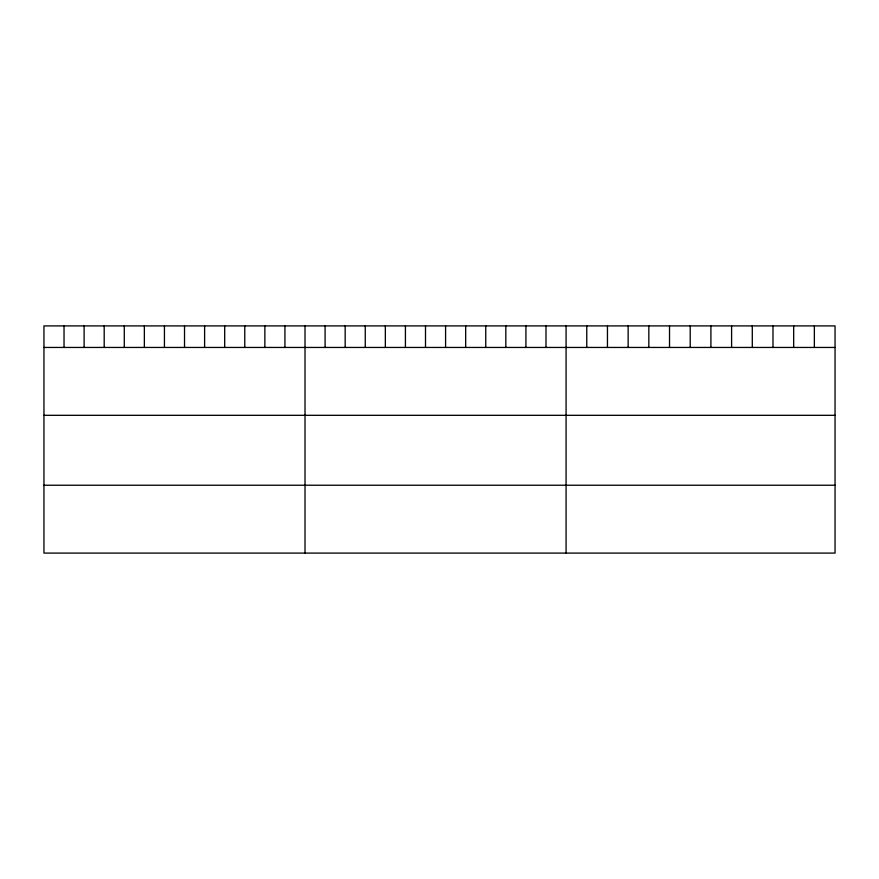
<?xml version="1.0" encoding="UTF-8"?>
<svg xmlns="http://www.w3.org/2000/svg" width="879" height="879" viewBox="0 0 879 879"><rect width="100%" height="100%" fill="white"/><g stroke="black" fill="none" stroke-linecap="round" stroke-linejoin="round"><path stroke-width="1.32" d="M835.05 347.447L835.05 553.089L43.95 553.089L43.95 325.911L835.05 325.911L835.05 347.447L43.95 347.447M43.95 415.317L835.05 415.317M43.95 485.23L835.05 485.23M814.361 325.911L814.361 347.447M793.671 325.911L793.671 347.447M772.982 325.911L772.982 347.447M752.292 325.911L752.292 347.447M731.603 325.911L731.603 347.447M710.913 325.911L710.913 347.447M690.213 325.911L690.213 347.447M669.523 325.911L669.523 347.447M648.834 325.911L648.834 347.447M628.144 325.911L628.144 347.447M607.455 325.911L607.455 347.447M586.765 325.911L586.765 347.447M566.076 325.911L566.076 553.089M545.991 325.911L545.991 347.447M525.917 325.911L525.917 347.447M505.832 325.911L505.832 347.447M485.746 325.911L485.746 347.447M465.672 325.911L465.672 347.447M445.587 325.911L445.587 347.447M425.502 325.911L425.502 347.447M405.417 325.911L405.417 347.447M385.343 325.911L385.343 347.447M365.257 325.911L365.257 347.447M345.172 325.911L345.172 347.447M325.098 325.911L325.098 347.447M305.013 325.911L305.013 553.089M284.928 325.911L284.928 347.447M264.854 325.911L264.854 347.447M244.769 325.911L244.769 347.447M224.683 325.911L224.683 347.447M204.609 325.911L204.609 347.447M184.524 325.911L184.524 347.447M164.439 325.911L164.439 347.447M144.354 325.911L144.354 347.447M124.28 325.911L124.28 347.447M104.194 325.911L104.194 347.447M84.109 325.911L84.109 347.447M64.035 325.911L64.035 347.447"/></g></svg>
